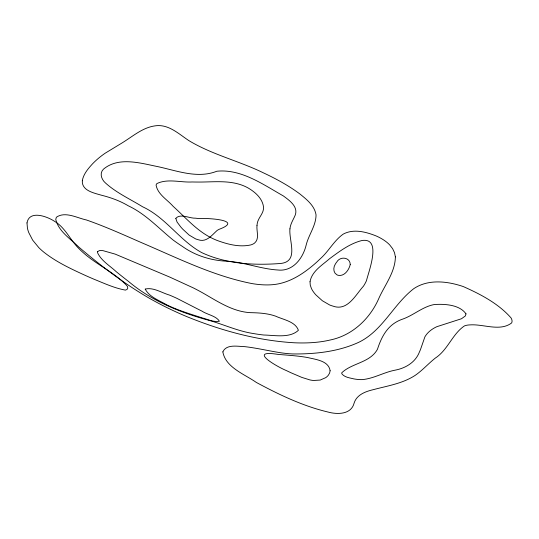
<?xml version="1.0" encoding="UTF-8"?>
<svg xmlns="http://www.w3.org/2000/svg" width="539" height="539" viewBox="0 0 539 539"><rect width="100%" height="100%" fill="white"/><g stroke="black" fill="none" stroke-linecap="round" stroke-linejoin="round"><path stroke-width="0.81" d="M175.815 218.349L177.068 222.034L180.68 226.865A72.024 30.891 22.4 0 0 182.923 229.344L189.202 235.119L195.583 238.871A8.853 3.8 22.4 0 0 198.049 239.673C206.403 242.799 211.8 235.179 217.156 230.429A56.063 24.046 22.4 0 1 219.184 229.297C244.767 219.717 205.554 217.918 198.938 218.558A61.614 26.431 22.4 0 1 195.468 218.18C189.378 218.463 180.356 213.168 175.815 218.349M222.856 351.879C225.538 367.497 244.699 374.241 256.274 382.407C279 394.629 302.601 405.961 327.813 411.985C337.171 414.612 351.253 414.72 354.136 403.031C356.73 394.703 365.57 391.476 373.271 389.663C387.514 385.857 402.66 383.579 415.212 375.346C422.509 370.32 428.37 363.576 435.303 358.098C447.848 349.966 452.329 334.025 464.429 325.92A25.293 10.847 22.4 0 1 470.149 324.889C483.517 323.946 499.997 331.781 511.585 322.989A18.993 8.146 22.4 0 0 511.066 317.949C498.434 303.558 480.579 294.24 463.25 286.553C447.525 281.21 428.458 278.858 413.905 288.567C393.43 304.259 382.751 330.683 358.792 342.285C338.162 351.772 314.904 354.224 292.407 353.934A78.889 33.836 22.4 0 1 280.839 352.776C268.772 350.929 256.887 348.012 244.746 346.644C237.746 346.51 226.393 343.842 222.856 351.879M82.312 180.76C81.685 190.705 93.921 192.962 101.244 195.165C110.643 197.503 119.853 200.784 128.201 205.763C145.631 213.936 158.506 228.192 173.187 240.071A103.69 44.474 22.4 0 0 182.391 246.417C195.354 255.668 210.857 260.465 226.69 261.199C244.073 262.095 260.472 268.921 277.787 269.999C292.879 271.791 302.952 258.329 306.139 245.157C308.611 234.795 316.022 225.726 316.049 214.872C314.614 205.723 306.738 199.511 299.96 194.033C288.594 185.537 276.042 178.766 263.214 172.756C238.905 160.898 212.049 154.632 188.812 140.578C178.591 133.813 168.202 123.7 154.848 125.89C143.96 127.44 135.067 134.447 126.146 140.322A578.259 248.034 22.4 0 1 119.766 144.337L105.246 153.164A326.149 139.897 22.4 0 0 97.438 159.18A332.644 142.68 22.4 0 0 92.479 163.896C88.059 168.734 83.43 174.097 82.312 180.76M395.39 256.881C395.141 272.619 384.354 285.488 378.371 299.455C369.377 319.405 351.832 335.642 329.996 340.042A148.077 63.514 22.4 0 1 294.341 342.777C257.278 340.621 221.044 330.542 186.77 316.602A148.494 63.696 22.4 0 1 147.592 297.232C123.067 282.867 100.47 265.471 78.835 247.091C70.481 238.79 58.636 231.514 55.753 219.407L56.373 217.237C65.232 211.072 77.097 218.005 86.415 219.966C105.112 226.474 123.175 234.627 141.292 242.563C177.513 257.999 213.303 276.029 252.218 283.622A64.512 27.671 22.4 0 0 273.691 284.572C286.64 283.251 298.37 276.817 308.51 268.974A545.502 233.987 22.4 0 0 320.375 258.68C328.777 251.221 333.978 240.637 343.215 234.121C353.456 228.576 365.799 231.837 375.973 235.873A23.217 9.958 22.4 0 1 389.71 244.942L392.628 248.688L394.521 252.69L395.39 256.881M310.019 281.742L310.262 285.138L311.427 288.5A40.977 17.578 22.4 0 0 315.807 294.82L322.335 300.735L329.538 304.919A12.094 5.188 22.4 0 0 332.9 306.085C347.507 311.529 355.444 295.035 363.421 286.222A203.91 87.466 22.4 0 0 366.466 280.678C368.71 271.299 382.144 237.2 361.864 240.535C349.71 243.588 339.476 251.396 329.565 258.72C322.147 265.235 311.845 271.238 310.019 281.742M26.99 222.91L27.442 228.219A90.761 38.929 22.4 0 0 28.756 232.585L32.657 240.118L38.828 247.65A50.666 21.735 22.4 0 0 43.821 252.144C56.312 262.048 70.899 268.826 85.303 275.422A220.377 94.527 22.4 0 0 93.927 279.189C103.535 283.063 113.055 287.496 123.229 289.679C127.184 291.464 129.643 287.455 126.099 284.875C113.365 271.791 96.07 264.4 82.615 252.124A66.277 28.426 22.4 0 1 78.862 248.546C70.043 239.929 65.3 227.445 54.237 221.131C46.88 216.341 29.308 209.88 26.99 222.91M256.988 225.666C256.382 231.366 259.683 238.474 254.725 242.941A31.471 13.502 22.4 0 1 250.797 244.922C239.356 247.462 227.451 244.282 216.718 240.286A32.118 13.778 22.4 0 1 209.482 236.897C195.421 229.277 184.89 216.927 173.16 206.349C167.359 199.713 157.732 194.384 156.094 185.173A15.739 6.751 22.4 0 1 156.937 183.556C167.73 178.355 180.639 182.64 192.207 181.973A196.782 84.407 22.4 0 0 197.53 182.047C212.379 182.222 227.795 179.938 242.078 185.194A19.134 8.206 22.4 0 1 248.142 187.99C255.196 192.12 262.439 198.399 263.517 206.969C264.043 212.353 259.724 216.267 257.959 220.956A84.084 36.066 22.4 0 0 257.11 224.433L256.988 225.666M350.235 264.514C349.05 269.823 344.421 276.622 338.162 275.308A2.587 1.112 22.4 0 1 336.808 274.728C333.075 272.626 333.163 267.405 335.285 264.177A75.608 32.434 22.4 0 1 336.713 262.116C339.988 256.018 350.134 257.069 350.235 264.514M289.935 228.859C288.729 241.189 299.765 262.776 278.939 263.598C252.926 265.437 225.511 263.8 201.599 252.548C179.581 240.401 165.796 217.46 142.565 206.754C130.094 199.046 116.417 192.901 105.469 182.977C101.554 179.676 99.23 173.282 103.4 169.226C118.567 156.398 140.457 163.162 157.846 166.639C177.014 170.755 197.496 178.881 216.853 171.24C241.122 168.707 263.194 184.547 283.373 195.953C289.207 200.279 298.323 206.498 295.278 215C293.411 219.582 290.38 223.793 289.935 228.859M330.117 370.731L329.612 373.042L328.352 375.198A52.202 22.395 22.4 0 1 325.691 377.664L320.179 380.069L313.516 380.48A17.639 7.566 22.4 0 1 309.858 379.907L301.86 377.415L291.282 372.894A123.411 52.937 22.4 0 1 286.512 370.637C276.622 366.581 247.293 349.508 277.78 354.359C287.759 355.241 297.791 355.767 307.668 357.546C315.611 359.513 328.696 360.685 330.117 370.731M145.22 289.099C149.316 297.002 159.342 300.479 166.78 304.865C178.106 310.397 190.233 313.967 202.172 317.895C207.744 319.304 213.592 322.389 219.413 321.237C216.227 315.867 207.077 314.635 201.761 311.023A138.267 59.31 22.4 0 1 197.321 308.807L176.994 298.39A80.217 34.408 22.4 0 0 169.542 295.109C161.855 292.879 153.17 287.011 145.22 289.099M465.999 313.866L465.339 315.948L461.499 318.744L436.772 326.715A103.603 44.441 22.4 0 0 431.065 330.084A105.017 45.047 22.4 0 0 428.067 332.698A102.639 44.023 22.4 0 0 424.887 336.895L420.999 348.073A200.057 85.816 22.4 0 1 419.416 352.014C415.549 362.221 405.692 368.124 395.363 370.111C383.97 372.193 373.716 378.668 362.147 379.618A30.144 12.929 22.4 0 1 353.941 378.91C349.784 377.832 344.515 377.428 341.793 373.716L341.739 372.826C351.846 362.963 370.017 362.862 377.455 349.279C381.902 335.575 388.39 323.811 403.071 318.967C413.891 315.046 422.785 306.644 434.259 304.542C444.682 303.814 459.599 304.636 465.999 313.866M97.653 251.598L97.492 252.596C101.244 260.856 109.862 265.714 116.303 271.75A386.092 165.608 22.4 0 0 128.491 281.412C151.014 300.405 178.483 311.913 206.632 319.701C222.351 323.818 237.167 331.074 253.317 333.526A101.332 43.464 22.4 0 0 263.82 335.022C274.762 335.211 289.766 338.438 298.404 330.292C295.392 321.534 283.346 319.721 275.705 316.191C267.526 313.267 258.835 312.829 250.237 312.647C232.612 311.65 217.567 301.348 202.711 292.893A107.692 46.192 22.4 0 0 193.4 287.941L169.832 277.12L115.184 254.118L102.895 250.622L99.513 250.568L97.653 251.598"/></g></svg>
